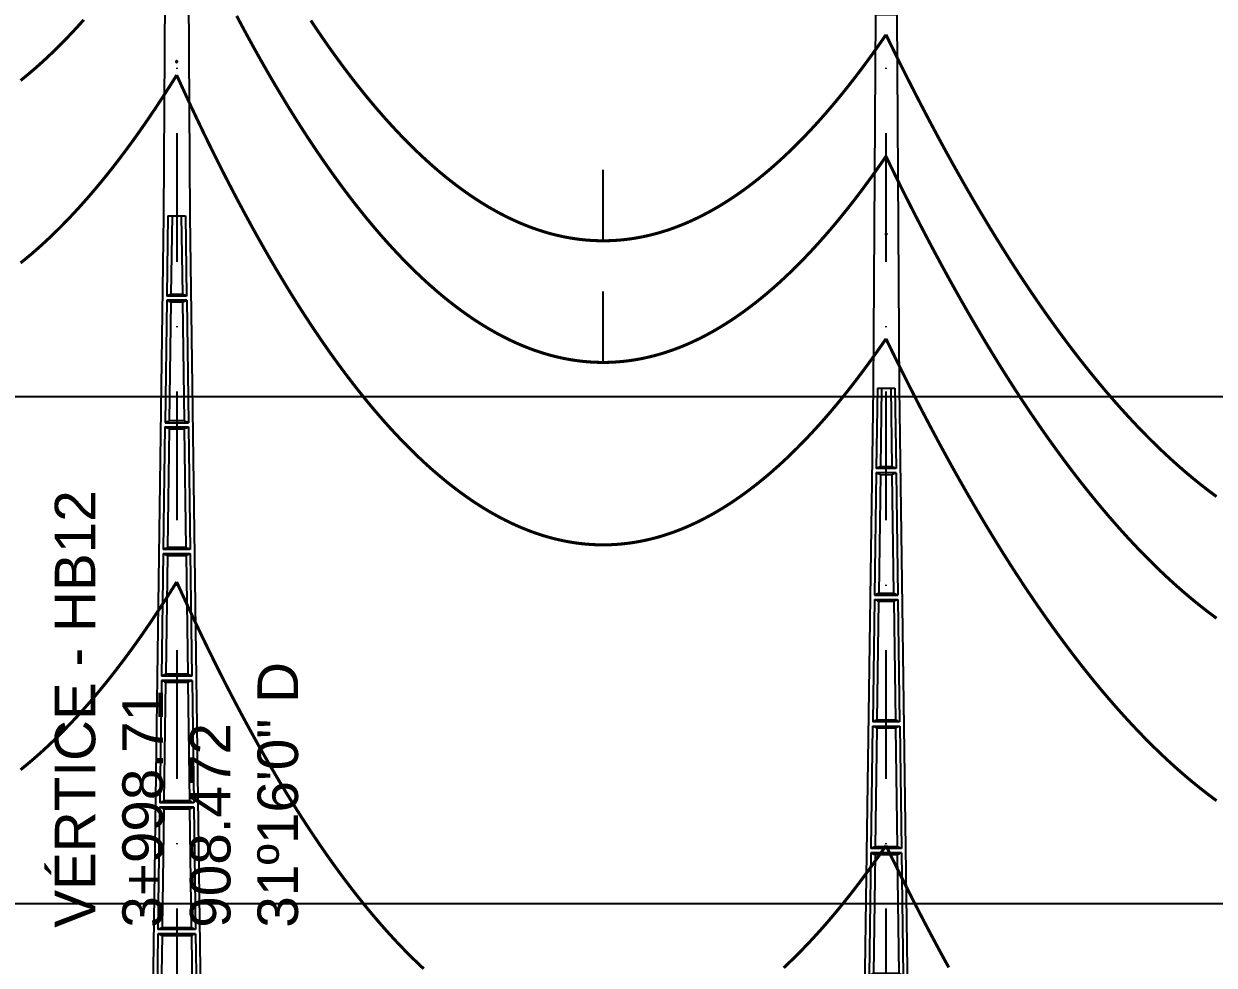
# Model space of a CAD drawing. Header units: metres. Extents: x -121 to 9872, y 3505 to 10721.
# Drawn here: x 4002.4 to 4119.9, y 6570.9 to 6663.8 of the extents above; entities that cross this region are included whole.
import ezdxf

# ---------------------------------------------------------------- set-up
doc = ezdxf.new("R2010")
doc.units = ezdxf.units.M
doc.header["$PDMODE"] = 2
doc.linetypes.add('DASHDOT', pattern=[25.4, 12.7, -6.35, 0, -6.35])
for name, color, linetype in [('CON-EOL- FO', 101, 'Continuous'), ('CON-EOL- PROJEÇÃO', 22, 'Continuous'), ('CON-EOL-CA ARBUTUS', 144, 'Continuous'), ('cotas', 7, 'Continuous'), ('GRID', 253, 'Continuous'), ('Perfil - Texto Geral', 7, 'Continuous'), ('POSTE DT', 7, 'Continuous')]:
    doc.layers.add(name, color=color, linetype=linetype)
doc.styles.add('Arial', font='arial.ttf')
doc.styles.get("Standard").update_dxf_attribs({"font": 'arial.ttf'})
doc.dimstyles.new('ISO-25', dxfattribs={"dimtxt": 2.5, "dimasz": 2.5, "dimexe": 1.25, "dimexo": 0.625, "dimtad": 1, "dimzin": 1, "dimtxsty": 'Standard', "dimcen": 2.5, "dimaunit": 1, "dimadec": 3, "dimazin": 3, "dimtfac": 1, "dimtmove": 0, "dimatfit": 3, "dimfxlon": 1, "dimarcsym": 0})

# ---------------------------------------------------------------- blocks, each defined once
blk = doc.blocks.new('*U1')
at = {"layer": 'POSTE DT', "extrusion": (0, 1, 0)}
for p, q in [((-3.31, 378.23), (-4.05, 262)), ((-3.31, 378.23), (3.31, 378.23)), ((3.31, 378.23), (4.06, 262)), ((-4.05, 262), (-7.72, 0)), ((-4.05, 262), (-4.05, 262)), ((-2.73, 262), (-3.08, 237.05)), ((-2.73, 262), (2.75, 262)), ((-1.42, 262), (-1.77, 237.57)), ((1.43, 262), (1.77, 237.57)), ((2.75, 262), (3.1, 237.05)), ((4.06, 262), (7.72, 0)), ((3.1, 237.05), (-3.08, 237.05)), ((-3.1, 235.74), (-3.63, 197.65)), ((3.11, 235.73), (-3.1, 235.74)), ((-1.8, 235.21), (-2.32, 198.19)), ((1.8, 235.21), (2.32, 198.19)), ((3.11, 235.73), (3.65, 197.65)), ((-3.65, 196.34), (-4.19, 158.25)), ((3.66, 196.34), (4.2, 158.25)), ((-2.35, 195.8), (-2.87, 158.8)), ((2.35, 195.8), (2.87, 158.8)), ((-4.21, 156.94), (-4.74, 118.85)), ((-2.9, 156.39), (-3.42, 119.41)), ((2.91, 156.39), (3.42, 119.41)), ((4.21, 156.94), (4.75, 118.85)), ((4.75, 118.85), (-4.74, 118.85)), ((-4.76, 117.54), (-5.29, 79.45)), ((4.77, 117.54), (-4.76, 117.54)), ((-3.46, 116.98), (-3.97, 80.02)), ((3.46, 116.98), (3.98, 80.02)), ((4.77, 117.54), (5.3, 79.45)), ((-5.31, 78.14), (-5.85, 40.06)), ((5.32, 78.14), (-5.31, 78.14)), ((5.3, 79.45), (-5.29, 79.45)), ((5.32, 78.14), (5.85, 40.06)), ((-4.01, 77.57), (-4.53, 40.63)), ((4.01, 77.57), (4.53, 40.63)), ((-5.86, 38.74), (-6.41, 0)), ((5.87, 38.74), (-5.86, 38.74)), ((5.85, 40.06), (-5.85, 40.06)), ((-4.56, 38.17), (-5.1, 0)), ((4.56, 38.17), (5.1, 0)), ((5.87, 38.74), (6.41, 0)), ((-6.41, 0), (-7.72, 0)), ((-5.1, 0), (-6.41, 0)), ((5.1, 0), (-5.1, 0)), ((6.41, 0), (5.1, 0)), ((7.72, 0), (6.41, 0))]:
    blk.add_line(p, q, dxfattribs=at)
at = {"layer": 'POSTE DT', "ltscale": 3}
for points in [[(-3.65, 196.34), (3.66, 196.34)], [(-3.63, 197.65), (3.65, 197.65)], [(-4.21, 156.94), (4.21, 156.94)], [(4.2, 158.25), (-4.19, 158.25)]]:
    blk.add_lwpolyline(points, dxfattribs=at)
at = {"layer": 'POSTE DT'}
for points, knots in [([(0.25, 309.94), (0.25, 309.93), (0.25, 309.93), (0.25, 309.92), (0.25, 309.91), (0.25, 309.9), (0.25, 309.89), (0.24, 309.85), (0.22, 309.82), (0.19, 309.77), (0.16, 309.74), (0.11, 309.71), (0.08, 309.7), (0.01, 309.68), (-0.02, 309.68), (-0.08, 309.7), (-0.11, 309.71), (-0.16, 309.74), (-0.18, 309.76), (-0.21, 309.8), (-0.22, 309.82), (-0.24, 309.85), (-0.24, 309.87), (-0.25, 309.89), (-0.25, 309.9), (-0.25, 309.92), (-0.25, 309.92), (-0.25, 309.93), (-0.25, 309.94), (-0.25, 309.95), (-0.25, 309.95), (-0.25, 309.96), (-0.25, 309.97), (-0.24, 310), (-0.23, 310.02), (-0.21, 310.07), (-0.2, 310.09), (-0.15, 310.14), (-0.13, 310.15), (-0.07, 310.18), (-0.03, 310.19), (0.03, 310.19), (0.06, 310.18), (0.12, 310.16), (0.14, 310.14), (0.18, 310.11), (0.2, 310.09), (0.21, 310.06), (0.22, 310.05), (0.23, 310.04), (0.24, 310.01), (0.24, 309.99), (0.25, 309.97), (0.25, 309.96), (0.25, 309.95), (0.25, 309.94), (0.25, 309.94), (0.25, 309.94), (0.25, 309.94)], [-54.728303, -54.728303, -54.728303, -54.728303, -54.309038, -54.309038, -53.647169, -53.647169, -52.532885, -52.532885, -48.86224, -48.86224, -45.282765, -45.282765, -41.52867, -41.52867, -37.867486, -37.867486, -34.454589, -34.454589, -31.301423, -31.301423, -28.48103, -28.48103, -26.961755, -26.961755, -25.7544, -25.7544, -25.136228, -25.136228, -24.64409, -24.64409, -24.094201, -24.094201, -23.191199, -23.191199, -20.494482, -20.494482, -17.342863, -17.342863, -13.645538, -13.645538, -9.835989, -9.835989, -6.296781, -6.296781, -3.005029, -3.005029, 0, 0, 0, 1.527594, 1.527594, 3.697216, 3.697216, 4.489727, 4.489727, 5.01438, 5.01438, 5.095313, 5.095313, 5.095313, 5.095313]), ([(-1.77, 237.57), (-1.99, 237.49), (-2.21, 237.4), (-2.64, 237.22), (-2.86, 237.14), (-3.08, 237.05)], [0, 0, 0, 0, 56.660495, 56.660495, 113.412826, 113.412826, 113.412826, 113.412826]), ([(1.77, 237.57), (1.18, 237.57), (0.59, 237.57), (-0.59, 237.57), (-1.18, 237.57), (-1.77, 237.57)], [0, 0, 0, 0, 67.306894, 67.306894, 134.614447, 134.614447, 134.614447, 134.614447]), ([(3.1, 237.05), (2.87, 237.14), (2.65, 237.23), (2.21, 237.4), (1.99, 237.49), (1.77, 237.57)], [0, 0, 0, 0, 56.738948, 56.738948, 113.38731, 113.38731, 113.38731, 113.38731]), ([(-3.1, 235.74), (-2.88, 235.65), (-2.67, 235.56), (-2.23, 235.39), (-2.02, 235.3), (-1.8, 235.21)], [0.055576, 0.055576, 0.055576, 0.055576, 56.767409, 56.767409, 113.50757, 113.50757, 113.50757, 113.50757]), ([(-1.8, 235.21), (-1.2, 235.21), (-0.6, 235.21), (0.6, 235.21), (1.2, 235.21), (1.8, 235.21)], [0, 0, 0, 0, 68.567797, 68.567797, 137.136247, 137.136247, 137.136247, 137.136247]), ([(1.8, 235.21), (2.02, 235.3), (2.24, 235.38), (2.68, 235.56), (2.89, 235.65), (3.11, 235.73)], [0, 0, 0, 0, 56.845349, 56.845349, 113.599799, 113.599799, 113.599799, 113.599799]), ([(-3.65, 196.34), (-3.43, 196.25), (-3.22, 196.16), (-2.78, 195.98), (-2.57, 195.89), (-2.35, 195.8)], [0.054307, 0.054307, 0.054307, 0.054307, 63.527131, 63.527131, 127.063246, 127.063246, 127.063246, 127.063246]), ([(-2.32, 198.19), (-2.54, 198.1), (-2.76, 198.01), (-3.2, 197.83), (-3.41, 197.74), (-3.63, 197.65)], [0, 0, 0, 0, 63.412073, 63.412073, 126.777421, 126.777421, 126.777421, 126.777421]), ([(2.32, 198.19), (1.55, 198.19), (0.77, 198.19), (-0.77, 198.19), (-1.55, 198.19), (-2.32, 198.19)], [0, 0, 0, 0, 88.31008, 88.31008, 176.620652, 176.620652, 176.620652, 176.620652]), ([(3.65, 197.65), (3.43, 197.74), (3.2, 197.83), (2.76, 198.01), (2.54, 198.1), (2.32, 198.19)], [0, 0, 0, 0, 63.488119, 63.488119, 126.880939, 126.880939, 126.880939, 126.880939]), ([(2.35, 195.8), (2.57, 195.89), (2.79, 195.98), (3.23, 196.16), (3.45, 196.25), (3.66, 196.34)], [0, 0, 0, 0, 63.60246, 63.60246, 127.109696, 127.109696, 127.109696, 127.109696]), ([(-2.35, 195.8), (-1.57, 195.8), (-0.78, 195.8), (0.79, 195.8), (1.57, 195.8), (2.35, 195.8)], [0, 0, 0, 0, 89.585713, 89.585713, 179.17191, 179.17191, 179.17191, 179.17191]), ([(-4.21, 156.94), (-3.99, 156.85), (-3.77, 156.75), (-3.34, 156.57), (-3.12, 156.48), (-2.9, 156.39)], [0.053423, 0.053423, 0.053423, 0.053423, 70.429742, 70.429742, 140.90167, 140.90167, 140.90167, 140.90167]), ([(-2.87, 158.8), (-3.09, 158.71), (-3.31, 158.62), (-3.75, 158.43), (-3.97, 158.34), (-4.19, 158.25)], [0, 0, 0, 0, 70.301707, 70.301707, 140.590947, 140.590947, 140.590947, 140.590947]), ([(-2.9, 156.39), (-1.94, 156.39), (-0.97, 156.39), (0.97, 156.39), (1.94, 156.39), (2.91, 156.39)], [0, 0, 0, 0, 110.60219, 110.60219, 221.20473, 221.20473, 221.20473, 221.20473]), ([(2.87, 158.8), (1.92, 158.8), (0.96, 158.8), (-0.96, 158.8), (-1.91, 158.8), (-2.87, 158.8)], [0, 0, 0, 0, 109.314454, 109.314454, 218.629264, 218.629264, 218.629264, 218.629264]), ([(4.2, 158.25), (3.98, 158.34), (3.76, 158.44), (3.31, 158.62), (3.09, 158.71), (2.87, 158.8)], [0, 0, 0, 0, 70.379198, 70.379198, 140.659718, 140.659718, 140.659718, 140.659718]), ([(2.91, 156.39), (3.12, 156.48), (3.34, 156.57), (3.78, 156.75), (4, 156.85), (4.21, 156.94)], [0, 0, 0, 0, 70.506649, 70.506649, 140.914701, 140.914701, 140.914701, 140.914701]), ([(-3.42, 119.41), (-3.64, 119.32), (-3.86, 119.23), (-4.3, 119.04), (-4.52, 118.95), (-4.74, 118.85)], [0, 0, 0, 0, 77.299547, 77.299547, 154.618634, 154.618634, 154.618634, 154.618634]), ([(3.42, 119.41), (2.28, 119.41), (1.14, 119.41), (-1.14, 119.41), (-2.28, 119.41), (-3.42, 119.41)], [0, 0, 0, 0, 130.319901, 130.319901, 260.640046, 260.640046, 260.640046, 260.640046]), ([(4.75, 118.85), (4.53, 118.95), (4.31, 119.04), (3.87, 119.23), (3.64, 119.32), (3.42, 119.41)], [0, 0, 0, 0, 77.381597, 77.381597, 154.66183, 154.66183, 154.66183, 154.66183]), ([(-4.76, 117.54), (-4.54, 117.45), (-4.32, 117.35), (-3.89, 117.17), (-3.67, 117.07), (-3.46, 116.98)], [0.052784, 0.052784, 0.052784, 0.052784, 77.438432, 77.438432, 154.950301, 154.950301, 154.950301, 154.950301]), ([(-3.46, 116.98), (-2.3, 116.98), (-1.15, 116.98), (1.15, 116.98), (2.31, 116.98), (3.46, 116.98)], [0, 0, 0, 0, 131.617604, 131.617604, 263.235447, 263.235447, 263.235447, 263.235447]), ([(3.46, 116.98), (3.68, 117.07), (3.89, 117.17), (4.33, 117.35), (4.55, 117.45), (4.77, 117.54)], [0, 0, 0, 0, 77.520013, 77.520013, 154.938747, 154.938747, 154.938747, 154.938747]), ([(-5.31, 78.14), (-5.09, 78.05), (-4.88, 77.95), (-4.44, 77.76), (-4.23, 77.67), (-4.01, 77.57)], [0.052308, 0.052308, 0.052308, 0.052308, 84.527725, 84.527725, 169.158824, 169.158824, 169.158824, 169.158824]), ([(-3.97, 80.02), (-4.19, 79.93), (-4.41, 79.83), (-4.85, 79.64), (-5.07, 79.55), (-5.29, 79.45)], [0, 0, 0, 0, 84.379671, 84.379671, 168.809376, 168.809376, 168.809376, 168.809376]), ([(3.98, 80.02), (2.65, 80.02), (1.33, 80.02), (-1.32, 80.02), (-2.65, 80.02), (-3.97, 80.02)], [0, 0, 0, 0, 151.326157, 151.326157, 302.652465, 302.652465, 302.652465, 302.652465]), ([(5.3, 79.45), (5.08, 79.55), (4.86, 79.64), (4.42, 79.83), (4.2, 79.93), (3.98, 80.02)], [0, 0, 0, 0, 84.46863, 84.46863, 168.833721, 168.833721, 168.833721, 168.833721]), ([(4.01, 77.57), (4.23, 77.67), (4.45, 77.76), (4.88, 77.95), (5.1, 78.05), (5.32, 78.14)], [0, 0, 0, 0, 84.616316, 84.616316, 169.129178, 169.129178, 169.129178, 169.129178]), ([(-4.01, 77.57), (-2.67, 77.57), (-1.34, 77.57), (1.34, 77.57), (2.67, 77.57), (4.01, 77.57)], [0, 0, 0, 0, 152.632212, 152.632212, 305.264569, 305.264569, 305.264569, 305.264569]), ([(-5.86, 38.74), (-5.65, 38.65), (-5.43, 38.55), (-5, 38.36), (-4.78, 38.26), (-4.56, 38.17)], [0.026524, 0.026524, 0.026524, 0.026524, 91.679563, 91.679563, 183.466041, 183.466041, 183.466041, 183.466041]), ([(-4.53, 40.63), (-4.75, 40.53), (-4.97, 40.44), (-5.41, 40.25), (-5.63, 40.15), (-5.85, 40.06)], [0, 0, 0, 0, 91.523648, 91.523648, 183.126775, 183.126775, 183.126775, 183.126775]), ([(-4.56, 38.17), (-3.04, 38.17), (-1.52, 38.17), (1.52, 38.17), (3.04, 38.17), (4.56, 38.17)], [0, 0, 0, 0, 173.646192, 173.646192, 347.292451, 347.292451, 347.292451, 347.292451]), ([(4.53, 40.63), (3.02, 40.63), (1.51, 40.63), (-1.51, 40.63), (-3.02, 40.63), (-4.53, 40.63)], [0, 0, 0, 0, 172.33304, 172.33304, 344.666151, 344.666151, 344.666151, 344.666151]), ([(5.85, 40.06), (5.63, 40.15), (5.41, 40.25), (4.97, 40.44), (4.75, 40.53), (4.53, 40.63)], [0, 0, 0, 0, 91.621326, 91.621326, 183.137324, 183.137324, 183.137324, 183.137324]), ([(4.56, 38.17), (4.78, 38.26), (5, 38.36), (5.43, 38.55), (5.65, 38.65), (5.87, 38.74)], [0, 0, 0, 0, 91.776928, 91.776928, 183.448614, 183.448614, 183.448614, 183.448614])]:
    blk.add_open_spline(points, degree=3, knots=knots, dxfattribs=at)
blk = doc.blocks.new('*U10')
at = {"layer": 'POSTE DT', "extrusion": (0, 1, 0)}
for p, q in [((-3.31, 406.59), (-4.05, 262)), ((-3.31, 406.59), (3.31, 406.59)), ((3.31, 406.59), (4.06, 262)), ((-4.05, 262), (-7.72, 0)), ((-4.05, 262), (-4.05, 262)), ((-2.73, 262), (-3.08, 237.05)), ((-2.73, 262), (2.75, 262)), ((-1.42, 262), (-1.77, 237.57)), ((1.43, 262), (1.77, 237.57)), ((2.75, 262), (3.1, 237.05)), ((4.06, 262), (7.72, 0)), ((3.1, 237.05), (-3.08, 237.05)), ((-3.1, 235.74), (-3.63, 197.65)), ((3.11, 235.73), (-3.1, 235.74)), ((-1.8, 235.21), (-2.32, 198.19)), ((1.8, 235.21), (2.32, 198.19)), ((3.11, 235.73), (3.65, 197.65)), ((-3.65, 196.34), (-4.19, 158.25)), ((3.66, 196.34), (4.2, 158.25)), ((-2.35, 195.8), (-2.87, 158.8)), ((2.35, 195.8), (2.87, 158.8)), ((-4.21, 156.94), (-4.74, 118.85)), ((-2.9, 156.39), (-3.42, 119.41)), ((2.91, 156.39), (3.42, 119.41)), ((4.21, 156.94), (4.75, 118.85)), ((4.75, 118.85), (-4.74, 118.85)), ((-4.76, 117.54), (-5.29, 79.45)), ((4.77, 117.54), (-4.76, 117.54)), ((-3.46, 116.98), (-3.97, 80.02)), ((3.46, 116.98), (3.98, 80.02)), ((4.77, 117.54), (5.3, 79.45)), ((-5.31, 78.14), (-5.85, 40.06)), ((5.32, 78.14), (-5.31, 78.14)), ((5.3, 79.45), (-5.29, 79.45)), ((5.32, 78.14), (5.85, 40.06)), ((-4.01, 77.57), (-4.53, 40.63)), ((4.01, 77.57), (4.53, 40.63)), ((-5.86, 38.74), (-6.41, 0)), ((5.87, 38.74), (-5.86, 38.74)), ((5.85, 40.06), (-5.85, 40.06)), ((-4.56, 38.17), (-5.1, 0)), ((4.56, 38.17), (5.1, 0)), ((5.87, 38.74), (6.41, 0)), ((-6.41, 0), (-7.72, 0)), ((-5.1, 0), (-6.41, 0)), ((5.1, 0), (-5.1, 0)), ((6.41, 0), (5.1, 0)), ((7.72, 0), (6.41, 0))]:
    blk.add_line(p, q, dxfattribs=at)
at = {"layer": 'POSTE DT', "ltscale": 3}
for points in [[(-3.65, 196.34), (3.66, 196.34)], [(-3.63, 197.65), (3.65, 197.65)], [(-4.21, 156.94), (4.21, 156.94)], [(4.2, 158.25), (-4.19, 158.25)]]:
    blk.add_lwpolyline(points, dxfattribs=at)
at = {"layer": 'POSTE DT'}
for points, knots in [([(0.25, 309.94), (0.25, 309.93), (0.25, 309.93), (0.25, 309.92), (0.25, 309.91), (0.25, 309.9), (0.25, 309.89), (0.24, 309.85), (0.22, 309.82), (0.19, 309.77), (0.16, 309.74), (0.11, 309.71), (0.08, 309.7), (0.01, 309.68), (-0.02, 309.68), (-0.08, 309.7), (-0.11, 309.71), (-0.16, 309.74), (-0.18, 309.76), (-0.21, 309.8), (-0.22, 309.82), (-0.24, 309.85), (-0.24, 309.87), (-0.25, 309.89), (-0.25, 309.9), (-0.25, 309.92), (-0.25, 309.92), (-0.25, 309.93), (-0.25, 309.94), (-0.25, 309.95), (-0.25, 309.95), (-0.25, 309.96), (-0.25, 309.97), (-0.24, 310), (-0.23, 310.02), (-0.21, 310.07), (-0.2, 310.09), (-0.15, 310.14), (-0.13, 310.15), (-0.07, 310.18), (-0.03, 310.19), (0.03, 310.19), (0.06, 310.18), (0.12, 310.16), (0.14, 310.14), (0.18, 310.11), (0.2, 310.09), (0.21, 310.06), (0.22, 310.05), (0.23, 310.04), (0.24, 310.01), (0.24, 309.99), (0.25, 309.97), (0.25, 309.96), (0.25, 309.95), (0.25, 309.94), (0.25, 309.94), (0.25, 309.94), (0.25, 309.94)], [-54.728303, -54.728303, -54.728303, -54.728303, -54.309038, -54.309038, -53.647169, -53.647169, -52.532885, -52.532885, -48.86224, -48.86224, -45.282765, -45.282765, -41.52867, -41.52867, -37.867486, -37.867486, -34.454589, -34.454589, -31.301423, -31.301423, -28.48103, -28.48103, -26.961755, -26.961755, -25.7544, -25.7544, -25.136228, -25.136228, -24.64409, -24.64409, -24.094201, -24.094201, -23.191199, -23.191199, -20.494482, -20.494482, -17.342863, -17.342863, -13.645538, -13.645538, -9.835989, -9.835989, -6.296781, -6.296781, -3.005029, -3.005029, 0, 0, 0, 1.527594, 1.527594, 3.697216, 3.697216, 4.489727, 4.489727, 5.01438, 5.01438, 5.095313, 5.095313, 5.095313, 5.095313]), ([(-1.77, 237.57), (-1.99, 237.49), (-2.21, 237.4), (-2.64, 237.22), (-2.86, 237.14), (-3.08, 237.05)], [0, 0, 0, 0, 56.660495, 56.660495, 113.412826, 113.412826, 113.412826, 113.412826]), ([(1.77, 237.57), (1.18, 237.57), (0.59, 237.57), (-0.59, 237.57), (-1.18, 237.57), (-1.77, 237.57)], [0, 0, 0, 0, 67.306894, 67.306894, 134.614447, 134.614447, 134.614447, 134.614447]), ([(3.1, 237.05), (2.87, 237.14), (2.65, 237.23), (2.21, 237.4), (1.99, 237.49), (1.77, 237.57)], [0, 0, 0, 0, 56.738948, 56.738948, 113.38731, 113.38731, 113.38731, 113.38731]), ([(-3.1, 235.74), (-2.88, 235.65), (-2.67, 235.56), (-2.23, 235.39), (-2.02, 235.3), (-1.8, 235.21)], [0.055576, 0.055576, 0.055576, 0.055576, 56.767409, 56.767409, 113.50757, 113.50757, 113.50757, 113.50757]), ([(-1.8, 235.21), (-1.2, 235.21), (-0.6, 235.21), (0.6, 235.21), (1.2, 235.21), (1.8, 235.21)], [0, 0, 0, 0, 68.567797, 68.567797, 137.136247, 137.136247, 137.136247, 137.136247]), ([(1.8, 235.21), (2.02, 235.3), (2.24, 235.38), (2.68, 235.56), (2.89, 235.65), (3.11, 235.73)], [0, 0, 0, 0, 56.845349, 56.845349, 113.599799, 113.599799, 113.599799, 113.599799]), ([(-3.65, 196.34), (-3.43, 196.25), (-3.22, 196.16), (-2.78, 195.98), (-2.57, 195.89), (-2.35, 195.8)], [0.054307, 0.054307, 0.054307, 0.054307, 63.527131, 63.527131, 127.063246, 127.063246, 127.063246, 127.063246]), ([(-2.32, 198.19), (-2.54, 198.1), (-2.76, 198.01), (-3.2, 197.83), (-3.41, 197.74), (-3.63, 197.65)], [0, 0, 0, 0, 63.412073, 63.412073, 126.777421, 126.777421, 126.777421, 126.777421]), ([(2.32, 198.19), (1.55, 198.19), (0.77, 198.19), (-0.77, 198.19), (-1.55, 198.19), (-2.32, 198.19)], [0, 0, 0, 0, 88.31008, 88.31008, 176.620652, 176.620652, 176.620652, 176.620652]), ([(3.65, 197.65), (3.43, 197.74), (3.2, 197.83), (2.76, 198.01), (2.54, 198.1), (2.32, 198.19)], [0, 0, 0, 0, 63.488119, 63.488119, 126.880939, 126.880939, 126.880939, 126.880939]), ([(2.35, 195.8), (2.57, 195.89), (2.79, 195.98), (3.23, 196.16), (3.45, 196.25), (3.66, 196.34)], [0, 0, 0, 0, 63.60246, 63.60246, 127.109696, 127.109696, 127.109696, 127.109696]), ([(-2.35, 195.8), (-1.57, 195.8), (-0.78, 195.8), (0.79, 195.8), (1.57, 195.8), (2.35, 195.8)], [0, 0, 0, 0, 89.585713, 89.585713, 179.17191, 179.17191, 179.17191, 179.17191]), ([(-4.21, 156.94), (-3.99, 156.85), (-3.77, 156.75), (-3.34, 156.57), (-3.12, 156.48), (-2.9, 156.39)], [0.053423, 0.053423, 0.053423, 0.053423, 70.429742, 70.429742, 140.90167, 140.90167, 140.90167, 140.90167]), ([(-2.87, 158.8), (-3.09, 158.71), (-3.31, 158.62), (-3.75, 158.43), (-3.97, 158.34), (-4.19, 158.25)], [0, 0, 0, 0, 70.301707, 70.301707, 140.590947, 140.590947, 140.590947, 140.590947]), ([(-2.9, 156.39), (-1.94, 156.39), (-0.97, 156.39), (0.97, 156.39), (1.94, 156.39), (2.91, 156.39)], [0, 0, 0, 0, 110.60219, 110.60219, 221.20473, 221.20473, 221.20473, 221.20473]), ([(2.87, 158.8), (1.92, 158.8), (0.96, 158.8), (-0.96, 158.8), (-1.91, 158.8), (-2.87, 158.8)], [0, 0, 0, 0, 109.314454, 109.314454, 218.629264, 218.629264, 218.629264, 218.629264]), ([(4.2, 158.25), (3.98, 158.34), (3.76, 158.44), (3.31, 158.62), (3.09, 158.71), (2.87, 158.8)], [0, 0, 0, 0, 70.379198, 70.379198, 140.659718, 140.659718, 140.659718, 140.659718]), ([(2.91, 156.39), (3.12, 156.48), (3.34, 156.57), (3.78, 156.75), (4, 156.85), (4.21, 156.94)], [0, 0, 0, 0, 70.506649, 70.506649, 140.914701, 140.914701, 140.914701, 140.914701]), ([(-3.42, 119.41), (-3.64, 119.32), (-3.86, 119.23), (-4.3, 119.04), (-4.52, 118.95), (-4.74, 118.85)], [0, 0, 0, 0, 77.299547, 77.299547, 154.618634, 154.618634, 154.618634, 154.618634]), ([(3.42, 119.41), (2.28, 119.41), (1.14, 119.41), (-1.14, 119.41), (-2.28, 119.41), (-3.42, 119.41)], [0, 0, 0, 0, 130.319901, 130.319901, 260.640046, 260.640046, 260.640046, 260.640046]), ([(4.75, 118.85), (4.53, 118.95), (4.31, 119.04), (3.87, 119.23), (3.64, 119.32), (3.42, 119.41)], [0, 0, 0, 0, 77.381597, 77.381597, 154.66183, 154.66183, 154.66183, 154.66183]), ([(-4.76, 117.54), (-4.54, 117.45), (-4.32, 117.35), (-3.89, 117.17), (-3.67, 117.07), (-3.46, 116.98)], [0.052784, 0.052784, 0.052784, 0.052784, 77.438432, 77.438432, 154.950301, 154.950301, 154.950301, 154.950301]), ([(-3.46, 116.98), (-2.3, 116.98), (-1.15, 116.98), (1.15, 116.98), (2.31, 116.98), (3.46, 116.98)], [0, 0, 0, 0, 131.617604, 131.617604, 263.235447, 263.235447, 263.235447, 263.235447]), ([(3.46, 116.98), (3.68, 117.07), (3.89, 117.17), (4.33, 117.35), (4.55, 117.45), (4.77, 117.54)], [0, 0, 0, 0, 77.520013, 77.520013, 154.938747, 154.938747, 154.938747, 154.938747]), ([(-5.31, 78.14), (-5.09, 78.05), (-4.88, 77.95), (-4.44, 77.76), (-4.23, 77.67), (-4.01, 77.57)], [0.052308, 0.052308, 0.052308, 0.052308, 84.527725, 84.527725, 169.158824, 169.158824, 169.158824, 169.158824]), ([(-3.97, 80.02), (-4.19, 79.93), (-4.41, 79.83), (-4.85, 79.64), (-5.07, 79.55), (-5.29, 79.45)], [0, 0, 0, 0, 84.379671, 84.379671, 168.809376, 168.809376, 168.809376, 168.809376]), ([(3.98, 80.02), (2.65, 80.02), (1.33, 80.02), (-1.32, 80.02), (-2.65, 80.02), (-3.97, 80.02)], [0, 0, 0, 0, 151.326157, 151.326157, 302.652465, 302.652465, 302.652465, 302.652465]), ([(5.3, 79.45), (5.08, 79.55), (4.86, 79.64), (4.42, 79.83), (4.2, 79.93), (3.98, 80.02)], [0, 0, 0, 0, 84.46863, 84.46863, 168.833721, 168.833721, 168.833721, 168.833721]), ([(4.01, 77.57), (4.23, 77.67), (4.45, 77.76), (4.88, 77.95), (5.1, 78.05), (5.32, 78.14)], [0, 0, 0, 0, 84.616316, 84.616316, 169.129178, 169.129178, 169.129178, 169.129178]), ([(-4.01, 77.57), (-2.67, 77.57), (-1.34, 77.57), (1.34, 77.57), (2.67, 77.57), (4.01, 77.57)], [0, 0, 0, 0, 152.632212, 152.632212, 305.264569, 305.264569, 305.264569, 305.264569]), ([(-5.86, 38.74), (-5.65, 38.65), (-5.43, 38.55), (-5, 38.36), (-4.78, 38.26), (-4.56, 38.17)], [0.026524, 0.026524, 0.026524, 0.026524, 91.679563, 91.679563, 183.466041, 183.466041, 183.466041, 183.466041]), ([(-4.53, 40.63), (-4.75, 40.53), (-4.97, 40.44), (-5.41, 40.25), (-5.63, 40.15), (-5.85, 40.06)], [0, 0, 0, 0, 91.523648, 91.523648, 183.126775, 183.126775, 183.126775, 183.126775]), ([(-4.56, 38.17), (-3.04, 38.17), (-1.52, 38.17), (1.52, 38.17), (3.04, 38.17), (4.56, 38.17)], [0, 0, 0, 0, 173.646192, 173.646192, 347.292451, 347.292451, 347.292451, 347.292451]), ([(4.53, 40.63), (3.02, 40.63), (1.51, 40.63), (-1.51, 40.63), (-3.02, 40.63), (-4.53, 40.63)], [0, 0, 0, 0, 172.33304, 172.33304, 344.666151, 344.666151, 344.666151, 344.666151]), ([(5.85, 40.06), (5.63, 40.15), (5.41, 40.25), (4.97, 40.44), (4.75, 40.53), (4.53, 40.63)], [0, 0, 0, 0, 91.621326, 91.621326, 183.137324, 183.137324, 183.137324, 183.137324]), ([(4.56, 38.17), (4.78, 38.26), (5, 38.36), (5.43, 38.55), (5.65, 38.65), (5.87, 38.74)], [0, 0, 0, 0, 91.776928, 91.776928, 183.448614, 183.448614, 183.448614, 183.448614])]:
    blk.add_open_spline(points, degree=3, knots=knots, dxfattribs=at)
blk = doc.blocks.new('*D369')
at = {"layer": 'cotas', "color": 0, "lineweight": -2, "transparency": 16777216}
for p, q in [((4087.51, 6669.19), (4087.51, 6671.44)), ((4170.51, 6669.19), (4170.51, 6671.44)), ((4090.01, 6670.19), (4168.01, 6670.19))]:
    blk.add_line(p, q, dxfattribs=at)
at = {"layer": 'cotas', "color": 0, "transparency": 16777216}
for points in [[(4090.01, 6670.61), (4090.01, 6669.77), (4087.51, 6670.19)], [(4168.01, 6670.61), (4168.01, 6669.77), (4170.51, 6670.19)]]:
    blk.add_solid(points, dxfattribs=at)
at = {"layer": 'Defpoints', "color": 0, "transparency": 16777216}
for p in [(4170.51, 6670.19), (4087.51, 6664.68), (4170.51, 6634.07)]:
    blk.add_point(p, dxfattribs=at)
at = {"layer": 'cotas', "color": 0, "transparency": 16777216, "insert": (4129.01, 6672.09), "char_height": 2.5, "attachment_point": 5}
blk.add_mtext('83.00', dxfattribs=at)

msp = doc.modelspace()

# ---------------------------------------------------------------- linework, layer by layer
at = {"layer": 'CON-EOL- FO', "const_width": 0.3}
for points in [[(4002.106, 6640.166), (4002.473, 6640.461), (4002.839, 6640.764), (4003.206, 6641.073), (4003.573, 6641.39), (4003.94, 6641.714), (4004.307, 6642.045), (4004.673, 6642.383), (4005.04, 6642.728), (4005.407, 6643.08), (4005.774, 6643.439), (4006.141, 6643.805), (4006.507, 6644.179), (4006.874, 6644.56), (4007.241, 6644.947), (4007.608, 6645.342), (4007.975, 6645.744), (4008.341, 6646.153), (4008.708, 6646.569), (4009.075, 6646.992), (4009.442, 6647.423), (4009.809, 6647.86), (4010.175, 6648.305), (4010.542, 6648.756), (4010.909, 6649.215), (4011.276, 6649.681), (4011.643, 6650.154), (4012.009, 6650.634), (4012.376, 6651.122), (4012.743, 6651.616), (4013.11, 6652.118), (4013.477, 6652.626), (4013.843, 6653.142), (4014.21, 6653.665), (4014.577, 6654.195), (4014.944, 6654.732), (4015.311, 6655.277), (4015.677, 6655.828), (4016.044, 6656.387), (4016.411, 6656.953), (4016.778, 6657.526), (4017.145, 6658.106), (4017.511, 6658.693)], [(4017.511, 6658.693), (4017.86, 6657.926), (4018.208, 6657.166), (4018.556, 6656.412), (4018.904, 6655.665), (4019.253, 6654.924), (4019.601, 6654.19), (4019.949, 6653.462), (4020.297, 6652.741), (4020.646, 6652.025), (4020.994, 6651.317), (4021.342, 6650.615), (4021.69, 6649.919), (4022.039, 6649.23), (4022.387, 6648.547), (4022.735, 6647.871), (4023.083, 6647.201), (4023.432, 6646.537), (4023.78, 6645.88), (4024.128, 6645.23), (4024.477, 6644.586), (4024.825, 6643.948), (4025.173, 6643.316), (4025.521, 6642.691), (4025.87, 6642.073), (4026.218, 6641.461), (4026.566, 6640.855), (4026.914, 6640.256), (4027.263, 6639.663), (4027.611, 6639.077), (4027.959, 6638.497), (4028.307, 6637.923), (4028.656, 6637.356), (4029.004, 6636.795), (4029.352, 6636.241), (4029.7, 6635.693), (4030.049, 6635.151), (4030.397, 6634.616), (4030.745, 6634.087), (4031.093, 6633.565), (4031.442, 6633.049), (4031.79, 6632.539), (4032.138, 6632.036), (4032.486, 6631.539), (4032.835, 6631.048), (4033.183, 6630.564), (4033.531, 6630.086), (4033.879, 6629.615), (4034.228, 6629.15), (4034.576, 6628.691), (4034.924, 6628.239), (4035.273, 6627.793), (4035.621, 6627.354), (4035.969, 6626.921), (4036.317, 6626.494), (4036.666, 6626.074), (4037.014, 6625.66), (4037.362, 6625.252), (4037.71, 6624.851), (4038.059, 6624.456), (4038.407, 6624.067), (4038.755, 6623.685), (4039.103, 6623.309), (4039.452, 6622.94), (4039.8, 6622.576), (4040.148, 6622.22), (4040.496, 6621.869), (4040.845, 6621.525), (4041.193, 6621.187), (4041.541, 6620.856), (4041.889, 6620.531), (4042.238, 6620.212), (4042.586, 6619.9), (4042.934, 6619.594), (4043.282, 6619.294), (4043.631, 6619.001), (4043.979, 6618.714), (4044.327, 6618.433), (4044.676, 6618.159), (4045.024, 6617.891), (4045.372, 6617.629), (4045.72, 6617.374), (4046.069, 6617.125), (4046.417, 6616.882), (4046.765, 6616.646), (4047.113, 6616.416), (4047.462, 6616.193), (4047.81, 6615.975), (4048.158, 6615.764), (4048.506, 6615.56), (4048.855, 6615.362), (4049.203, 6615.17), (4049.551, 6614.984), (4049.899, 6614.805), (4050.248, 6614.632), (4050.596, 6614.465), (4050.944, 6614.305), (4051.292, 6614.151), (4051.641, 6614.003), (4051.989, 6613.862), (4052.337, 6613.727), (4052.685, 6613.598), (4053.034, 6613.476), (4053.382, 6613.36), (4053.73, 6613.25), (4054.078, 6613.146), (4054.427, 6613.049), (4054.775, 6612.959), (4055.123, 6612.874), (4055.472, 6612.796), (4055.82, 6612.724), (4056.168, 6612.659), (4056.516, 6612.6), (4056.865, 6612.547), (4057.213, 6612.5), (4057.561, 6612.46), (4057.909, 6612.426), (4058.258, 6612.399), (4058.606, 6612.378), (4058.954, 6612.363), (4059.302, 6612.354), (4059.651, 6612.352), (4059.999, 6612.356), (4060.347, 6612.366), (4060.695, 6612.383), (4061.044, 6612.406), (4061.392, 6612.435), (4061.74, 6612.471), (4062.088, 6612.513), (4062.437, 6612.561), (4062.785, 6612.616), (4063.133, 6612.677), (4063.481, 6612.744), (4063.83, 6612.818), (4064.178, 6612.898), (4064.526, 6612.984), (4064.875, 6613.076), (4065.223, 6613.175), (4065.571, 6613.28), (4065.919, 6613.392), (4066.268, 6613.51), (4066.616, 6613.634), (4066.964, 6613.764), (4067.312, 6613.901), (4067.661, 6614.044), (4068.009, 6614.194), (4068.357, 6614.35), (4068.705, 6614.512), (4069.054, 6614.68), (4069.402, 6614.855), (4069.75, 6615.036), (4070.098, 6615.223), (4070.447, 6615.417), (4070.795, 6615.617), (4071.143, 6615.824), (4071.491, 6616.036), (4071.84, 6616.256), (4072.188, 6616.481), (4072.536, 6616.713), (4072.884, 6616.951), (4073.233, 6617.195), (4073.581, 6617.446), (4073.929, 6617.703), (4074.277, 6617.966), (4074.626, 6618.236), (4074.974, 6618.512), (4075.322, 6618.795), (4075.671, 6619.084), (4076.019, 6619.379), (4076.367, 6619.68), (4076.715, 6619.988), (4077.064, 6620.302), (4077.412, 6620.623), (4077.76, 6620.949), (4078.108, 6621.283), (4078.457, 6621.622), (4078.805, 6621.968), (4079.153, 6622.32), (4079.501, 6622.679), (4079.85, 6623.044), (4080.198, 6623.415), (4080.546, 6623.793), (4080.894, 6624.177), (4081.243, 6624.567), (4081.591, 6624.964), (4081.939, 6625.367), (4082.287, 6625.777), (4082.636, 6626.192), (4082.984, 6626.615), (4083.332, 6627.043), (4083.68, 6627.478), (4084.029, 6627.919), (4084.377, 6628.367), (4084.725, 6628.821), (4085.074, 6629.282), (4085.422, 6629.748), (4085.77, 6630.222), (4086.118, 6630.701), (4086.467, 6631.187), (4086.815, 6631.679), (4087.163, 6632.178), (4087.511, 6632.683)], [(4087.511, 6632.683), (4087.924, 6631.832), (4088.337, 6630.988), (4088.75, 6630.152), (4089.163, 6629.322), (4089.576, 6628.499), (4089.989, 6627.684), (4090.402, 6626.875), (4090.815, 6626.074), (4091.228, 6625.279), (4091.641, 6624.492), (4092.054, 6623.712), (4092.467, 6622.938), (4092.879, 6622.172), (4093.292, 6621.413), (4093.705, 6620.661), (4094.118, 6619.916), (4094.531, 6619.178), (4094.944, 6618.447), (4095.357, 6617.723), (4095.77, 6617.007), (4096.183, 6616.297), (4096.596, 6615.594), (4097.009, 6614.898), (4097.422, 6614.21), (4097.835, 6613.528), (4098.248, 6612.853), (4098.661, 6612.186), (4099.074, 6611.525), (4099.486, 6610.872), (4099.899, 6610.225), (4100.312, 6609.585), (4100.725, 6608.953), (4101.138, 6608.327), (4101.551, 6607.709), (4101.964, 6607.098), (4102.377, 6606.493), (4102.79, 6605.896), (4103.203, 6605.305), (4103.616, 6604.722), (4104.029, 6604.145), (4104.442, 6603.576), (4104.855, 6603.013), (4105.268, 6602.458), (4105.68, 6601.91), (4106.093, 6601.368), (4106.506, 6600.834), (4106.919, 6600.306), (4107.332, 6599.786), (4107.745, 6599.272), (4108.158, 6598.766), (4108.571, 6598.266), (4108.984, 6597.774), (4109.397, 6597.288), (4109.81, 6596.81), (4110.223, 6596.338), (4110.636, 6595.874), (4111.049, 6595.416), (4111.462, 6594.965), (4111.875, 6594.522), (4112.287, 6594.085), (4112.7, 6593.655), (4113.113, 6593.233), (4113.526, 6592.817), (4113.939, 6592.408), (4114.352, 6592.006), (4114.765, 6591.611), (4115.178, 6591.223), (4115.591, 6590.842), (4116.004, 6590.469), (4116.417, 6590.102), (4116.83, 6589.741), (4117.243, 6589.388), (4117.656, 6589.042), (4118.069, 6588.703), (4118.481, 6588.371), (4118.894, 6588.046), (4119.307, 6587.727), (4119.72, 6587.416), (4120.133, 6587.112)]]:
    msp.add_lwpolyline(points, dxfattribs=at)
at = {"layer": 'CON-EOL- PROJEÇÃO', "lineweight": 30, "const_width": 0.3}
for points in [[(4002.106, 6590.166), (4002.473, 6590.461), (4002.839, 6590.764), (4003.206, 6591.073), (4003.573, 6591.39), (4003.94, 6591.714), (4004.307, 6592.045), (4004.673, 6592.383), (4005.04, 6592.728), (4005.407, 6593.08), (4005.774, 6593.439), (4006.141, 6593.805), (4006.507, 6594.179), (4006.874, 6594.56), (4007.241, 6594.947), (4007.608, 6595.342), (4007.975, 6595.744), (4008.341, 6596.153), (4008.708, 6596.569), (4009.075, 6596.992), (4009.442, 6597.423), (4009.809, 6597.86), (4010.175, 6598.305), (4010.542, 6598.756), (4010.909, 6599.215), (4011.276, 6599.681), (4011.643, 6600.154), (4012.009, 6600.634), (4012.376, 6601.122), (4012.743, 6601.616), (4013.11, 6602.118), (4013.477, 6602.626), (4013.843, 6603.142), (4014.21, 6603.665), (4014.577, 6604.195), (4014.944, 6604.732), (4015.311, 6605.277), (4015.677, 6605.828), (4016.044, 6606.387), (4016.411, 6606.953), (4016.778, 6607.526), (4017.145, 6608.106), (4017.511, 6608.693)], [(4017.511, 6608.693), (4017.86, 6607.926), (4018.208, 6607.166), (4018.556, 6606.412), (4018.904, 6605.665), (4019.253, 6604.924), (4019.601, 6604.19), (4019.949, 6603.462), (4020.297, 6602.74), (4020.646, 6602.025), (4020.994, 6601.317), (4021.342, 6600.615), (4021.69, 6599.919), (4022.039, 6599.23), (4022.387, 6598.547), (4022.735, 6597.871), (4023.083, 6597.201), (4023.432, 6596.537), (4023.78, 6595.88), (4024.128, 6595.23), (4024.477, 6594.586), (4024.825, 6593.948), (4025.173, 6593.316), (4025.521, 6592.691), (4025.87, 6592.073), (4026.218, 6591.461), (4026.566, 6590.855), (4026.914, 6590.256), (4027.263, 6589.663), (4027.611, 6589.077), (4027.959, 6588.497), (4028.307, 6587.923), (4028.656, 6587.356), (4029.004, 6586.795), (4029.352, 6586.241), (4029.7, 6585.693), (4030.049, 6585.151), (4030.397, 6584.616), (4030.745, 6584.087), (4031.093, 6583.565), (4031.442, 6583.049), (4031.79, 6582.539), (4032.138, 6582.036), (4032.486, 6581.539), (4032.835, 6581.048), (4033.183, 6580.564), (4033.531, 6580.086), (4033.879, 6579.615), (4034.228, 6579.15), (4034.576, 6578.691), (4034.924, 6578.239), (4035.273, 6577.793), (4035.621, 6577.354), (4035.969, 6576.921), (4036.317, 6576.494), (4036.666, 6576.074), (4037.014, 6575.66), (4037.362, 6575.252), (4037.71, 6574.851), (4038.059, 6574.456), (4038.407, 6574.067), (4038.755, 6573.685), (4039.103, 6573.309), (4039.452, 6572.94), (4039.8, 6572.576), (4040.148, 6572.22), (4040.496, 6571.869), (4040.845, 6571.525), (4041.193, 6571.187), (4041.541, 6570.856), (4041.889, 6570.531)], [(4077.412, 6570.623), (4077.76, 6570.949), (4078.108, 6571.283), (4078.457, 6571.622), (4078.805, 6571.968), (4079.153, 6572.32), (4079.501, 6572.679), (4079.85, 6573.044), (4080.198, 6573.415), (4080.546, 6573.793), (4080.894, 6574.177), (4081.243, 6574.567), (4081.591, 6574.964), (4081.939, 6575.367), (4082.287, 6575.777), (4082.636, 6576.192), (4082.984, 6576.615), (4083.332, 6577.043), (4083.68, 6577.478), (4084.029, 6577.919), (4084.377, 6578.367), (4084.725, 6578.821), (4085.074, 6579.282), (4085.422, 6579.748), (4085.77, 6580.222), (4086.118, 6580.701), (4086.467, 6581.187), (4086.815, 6581.679), (4087.163, 6582.178), (4087.511, 6582.683)], [(4087.511, 6582.683), (4087.924, 6581.832), (4088.337, 6580.988), (4088.75, 6580.152), (4089.163, 6579.322), (4089.576, 6578.499), (4089.989, 6577.684), (4090.402, 6576.875), (4090.815, 6576.074), (4091.228, 6575.279), (4091.641, 6574.492), (4092.054, 6573.712), (4092.467, 6572.938), (4092.879, 6572.172), (4093.292, 6571.413), (4093.705, 6570.661)]]:
    msp.add_lwpolyline(points, dxfattribs=at)
at = {"layer": 'CON-EOL-CA ARBUTUS'}
for p, q in [((4059.601, 6642.352), (4059.601, 6649.352)), ((4059.601, 6630.352), (4059.601, 6637.352))]:
    msp.add_line(p, q, dxfattribs=at)
at = {"layer": 'CON-EOL-CA ARBUTUS', "const_width": 0.3}
for points in [[(4023.432, 6664.537), (4023.78, 6663.88), (4024.128, 6663.23), (4024.477, 6662.586), (4024.825, 6661.948), (4025.173, 6661.316), (4025.521, 6660.691), (4025.87, 6660.073), (4026.218, 6659.461), (4026.566, 6658.855), (4026.914, 6658.256), (4027.263, 6657.663), (4027.611, 6657.077), (4027.959, 6656.497), (4028.307, 6655.923), (4028.656, 6655.356), (4029.004, 6654.795), (4029.352, 6654.241), (4029.7, 6653.693), (4030.049, 6653.151), (4030.397, 6652.616), (4030.745, 6652.087), (4031.093, 6651.565), (4031.442, 6651.049), (4031.79, 6650.539), (4032.138, 6650.036), (4032.486, 6649.539), (4032.835, 6649.048), (4033.183, 6648.564), (4033.531, 6648.086), (4033.879, 6647.615), (4034.228, 6647.15), (4034.576, 6646.691), (4034.924, 6646.239), (4035.273, 6645.793), (4035.621, 6645.354), (4035.969, 6644.921), (4036.317, 6644.494), (4036.666, 6644.074), (4037.014, 6643.66), (4037.362, 6643.252), (4037.71, 6642.851), (4038.059, 6642.456), (4038.407, 6642.067), (4038.755, 6641.685), (4039.103, 6641.309), (4039.452, 6640.94), (4039.8, 6640.576), (4040.148, 6640.22), (4040.496, 6639.869), (4040.845, 6639.525), (4041.193, 6639.187), (4041.541, 6638.856), (4041.889, 6638.531), (4042.238, 6638.212), (4042.586, 6637.9), (4042.934, 6637.594), (4043.282, 6637.294), (4043.631, 6637.001), (4043.979, 6636.714), (4044.327, 6636.433), (4044.676, 6636.159), (4045.024, 6635.891), (4045.372, 6635.629), (4045.72, 6635.374), (4046.069, 6635.125), (4046.417, 6634.882), (4046.765, 6634.646), (4047.113, 6634.416), (4047.462, 6634.193), (4047.81, 6633.975), (4048.158, 6633.764), (4048.506, 6633.56), (4048.855, 6633.362), (4049.203, 6633.17), (4049.551, 6632.984), (4049.899, 6632.805), (4050.248, 6632.632), (4050.596, 6632.465), (4050.944, 6632.305), (4051.292, 6632.151), (4051.641, 6632.003), (4051.989, 6631.862), (4052.337, 6631.727), (4052.685, 6631.598), (4053.034, 6631.476), (4053.382, 6631.36), (4053.73, 6631.25), (4054.078, 6631.146), (4054.427, 6631.049), (4054.775, 6630.959), (4055.123, 6630.874), (4055.472, 6630.796), (4055.82, 6630.724), (4056.168, 6630.659), (4056.516, 6630.6), (4056.865, 6630.547), (4057.213, 6630.5), (4057.561, 6630.46), (4057.909, 6630.426), (4058.258, 6630.399), (4058.606, 6630.378), (4058.954, 6630.363), (4059.302, 6630.354), (4059.651, 6630.352), (4059.999, 6630.356), (4060.347, 6630.366), (4060.695, 6630.383), (4061.044, 6630.406), (4061.392, 6630.435), (4061.74, 6630.471), (4062.088, 6630.513), (4062.437, 6630.561), (4062.785, 6630.616), (4063.133, 6630.677), (4063.481, 6630.744), (4063.83, 6630.818), (4064.178, 6630.898), (4064.526, 6630.984), (4064.875, 6631.076), (4065.223, 6631.175), (4065.571, 6631.28), (4065.919, 6631.392), (4066.268, 6631.51), (4066.616, 6631.634), (4066.964, 6631.764), (4067.312, 6631.901), (4067.661, 6632.044), (4068.009, 6632.194), (4068.357, 6632.35), (4068.705, 6632.512), (4069.054, 6632.68), (4069.402, 6632.855), (4069.75, 6633.036), (4070.098, 6633.223), (4070.447, 6633.417), (4070.795, 6633.617), (4071.143, 6633.824), (4071.491, 6634.036), (4071.84, 6634.256), (4072.188, 6634.481), (4072.536, 6634.713), (4072.884, 6634.951), (4073.233, 6635.195), (4073.581, 6635.446), (4073.929, 6635.703), (4074.277, 6635.966), (4074.626, 6636.236), (4074.974, 6636.512), (4075.322, 6636.795), (4075.671, 6637.084), (4076.019, 6637.379), (4076.367, 6637.68), (4076.715, 6637.988), (4077.064, 6638.302), (4077.412, 6638.623), (4077.76, 6638.949), (4078.108, 6639.283), (4078.457, 6639.622), (4078.805, 6639.968), (4079.153, 6640.32), (4079.501, 6640.679), (4079.85, 6641.044), (4080.198, 6641.415), (4080.546, 6641.793), (4080.894, 6642.177), (4081.243, 6642.567), (4081.591, 6642.964), (4081.939, 6643.367), (4082.287, 6643.777), (4082.636, 6644.192), (4082.984, 6644.615), (4083.332, 6645.043), (4083.68, 6645.478), (4084.029, 6645.919), (4084.377, 6646.367), (4084.725, 6646.821), (4085.074, 6647.282), (4085.422, 6647.748), (4085.77, 6648.222), (4086.118, 6648.701), (4086.467, 6649.187), (4086.815, 6649.679), (4087.163, 6650.178), (4087.511, 6650.683)], [(4002.106, 6658.166), (4002.473, 6658.461), (4002.839, 6658.764), (4003.206, 6659.073), (4003.573, 6659.39), (4003.94, 6659.714), (4004.307, 6660.045), (4004.673, 6660.383), (4005.04, 6660.728), (4005.407, 6661.08), (4005.774, 6661.439), (4006.141, 6661.805), (4006.507, 6662.179), (4006.874, 6662.56), (4007.241, 6662.947), (4007.608, 6663.342), (4007.975, 6663.744), (4008.341, 6664.153)], [(4030.745, 6664.087), (4031.093, 6663.565), (4031.442, 6663.049), (4031.79, 6662.539), (4032.138, 6662.036), (4032.486, 6661.539), (4032.835, 6661.048), (4033.183, 6660.564), (4033.531, 6660.086), (4033.879, 6659.615), (4034.228, 6659.15), (4034.576, 6658.691), (4034.924, 6658.239), (4035.273, 6657.793), (4035.621, 6657.354), (4035.969, 6656.921), (4036.317, 6656.494), (4036.666, 6656.074), (4037.014, 6655.66), (4037.362, 6655.252), (4037.71, 6654.851), (4038.059, 6654.456), (4038.407, 6654.067), (4038.755, 6653.685), (4039.103, 6653.309), (4039.452, 6652.94), (4039.8, 6652.576), (4040.148, 6652.22), (4040.496, 6651.869), (4040.845, 6651.525), (4041.193, 6651.187), (4041.541, 6650.856), (4041.889, 6650.531), (4042.238, 6650.212), (4042.586, 6649.9), (4042.934, 6649.594), (4043.282, 6649.294), (4043.631, 6649.001), (4043.979, 6648.714), (4044.327, 6648.433), (4044.676, 6648.159), (4045.024, 6647.891), (4045.372, 6647.629), (4045.72, 6647.374), (4046.069, 6647.125), (4046.417, 6646.882), (4046.765, 6646.646), (4047.113, 6646.416), (4047.462, 6646.193), (4047.81, 6645.975), (4048.158, 6645.764), (4048.506, 6645.56), (4048.855, 6645.362), (4049.203, 6645.17), (4049.551, 6644.984), (4049.899, 6644.805), (4050.248, 6644.632), (4050.596, 6644.465), (4050.944, 6644.305), (4051.292, 6644.151), (4051.641, 6644.003), (4051.989, 6643.862), (4052.337, 6643.727), (4052.685, 6643.598), (4053.034, 6643.476), (4053.382, 6643.36), (4053.73, 6643.25), (4054.078, 6643.146), (4054.427, 6643.049), (4054.775, 6642.959), (4055.123, 6642.874), (4055.472, 6642.796), (4055.82, 6642.724), (4056.168, 6642.659), (4056.516, 6642.6), (4056.865, 6642.547), (4057.213, 6642.5), (4057.561, 6642.46), (4057.909, 6642.426), (4058.258, 6642.399), (4058.606, 6642.378), (4058.954, 6642.363), (4059.302, 6642.354), (4059.651, 6642.352), (4059.999, 6642.356), (4060.347, 6642.366), (4060.695, 6642.383), (4061.044, 6642.406), (4061.392, 6642.435), (4061.74, 6642.471), (4062.088, 6642.513), (4062.437, 6642.561), (4062.785, 6642.616), (4063.133, 6642.677), (4063.481, 6642.744), (4063.83, 6642.818), (4064.178, 6642.898), (4064.526, 6642.984), (4064.875, 6643.076), (4065.223, 6643.175), (4065.571, 6643.28), (4065.919, 6643.392), (4066.268, 6643.51), (4066.616, 6643.634), (4066.964, 6643.764), (4067.312, 6643.901), (4067.661, 6644.044), (4068.009, 6644.194), (4068.357, 6644.35), (4068.705, 6644.512), (4069.054, 6644.68), (4069.402, 6644.855), (4069.75, 6645.036), (4070.098, 6645.223), (4070.447, 6645.417), (4070.795, 6645.617), (4071.143, 6645.824), (4071.491, 6646.036), (4071.84, 6646.256), (4072.188, 6646.481), (4072.536, 6646.713), (4072.884, 6646.951), (4073.233, 6647.195), (4073.581, 6647.446), (4073.929, 6647.703), (4074.277, 6647.966), (4074.626, 6648.236), (4074.974, 6648.512), (4075.322, 6648.795), (4075.671, 6649.084), (4076.019, 6649.379), (4076.367, 6649.68), (4076.715, 6649.988), (4077.064, 6650.302), (4077.412, 6650.623), (4077.76, 6650.949), (4078.108, 6651.283), (4078.457, 6651.622), (4078.805, 6651.968), (4079.153, 6652.32), (4079.501, 6652.679), (4079.85, 6653.044), (4080.198, 6653.415), (4080.546, 6653.793), (4080.894, 6654.177), (4081.243, 6654.567), (4081.591, 6654.964), (4081.939, 6655.367), (4082.287, 6655.777), (4082.636, 6656.192), (4082.984, 6656.615), (4083.332, 6657.043), (4083.68, 6657.478), (4084.029, 6657.919), (4084.377, 6658.367), (4084.725, 6658.821), (4085.074, 6659.282), (4085.422, 6659.748), (4085.77, 6660.222), (4086.118, 6660.701), (4086.467, 6661.187), (4086.815, 6661.679), (4087.163, 6662.178), (4087.511, 6662.683)], [(4087.511, 6662.683), (4087.924, 6661.832), (4088.337, 6660.988), (4088.75, 6660.152), (4089.163, 6659.322), (4089.576, 6658.499), (4089.989, 6657.684), (4090.402, 6656.875), (4090.815, 6656.074), (4091.228, 6655.279), (4091.641, 6654.492), (4092.054, 6653.712), (4092.467, 6652.938), (4092.879, 6652.172), (4093.292, 6651.413), (4093.705, 6650.661), (4094.118, 6649.916), (4094.531, 6649.178), (4094.944, 6648.447), (4095.357, 6647.723), (4095.77, 6647.007), (4096.183, 6646.297), (4096.596, 6645.594), (4097.009, 6644.898), (4097.422, 6644.21), (4097.835, 6643.528), (4098.248, 6642.853), (4098.661, 6642.186), (4099.074, 6641.525), (4099.486, 6640.872), (4099.899, 6640.225), (4100.312, 6639.585), (4100.725, 6638.953), (4101.138, 6638.327), (4101.551, 6637.709), (4101.964, 6637.098), (4102.377, 6636.493), (4102.79, 6635.896), (4103.203, 6635.305), (4103.616, 6634.722), (4104.029, 6634.145), (4104.442, 6633.576), (4104.855, 6633.013), (4105.268, 6632.458), (4105.68, 6631.91), (4106.093, 6631.368), (4106.506, 6630.834), (4106.919, 6630.306), (4107.332, 6629.786), (4107.745, 6629.272), (4108.158, 6628.766), (4108.571, 6628.266), (4108.984, 6627.774), (4109.397, 6627.288), (4109.81, 6626.81), (4110.223, 6626.338), (4110.636, 6625.874), (4111.049, 6625.416), (4111.462, 6624.965), (4111.875, 6624.522), (4112.287, 6624.085), (4112.7, 6623.655), (4113.113, 6623.233), (4113.526, 6622.817), (4113.939, 6622.408), (4114.352, 6622.006), (4114.765, 6621.611), (4115.178, 6621.223), (4115.591, 6620.842), (4116.004, 6620.469), (4116.417, 6620.102), (4116.83, 6619.741), (4117.243, 6619.388), (4117.656, 6619.042), (4118.069, 6618.703), (4118.481, 6618.371), (4118.894, 6618.046), (4119.307, 6617.727), (4119.72, 6617.416), (4120.133, 6617.112)], [(4087.511, 6650.683), (4087.924, 6649.832), (4088.337, 6648.988), (4088.75, 6648.152), (4089.163, 6647.322), (4089.576, 6646.499), (4089.989, 6645.684), (4090.402, 6644.875), (4090.815, 6644.074), (4091.228, 6643.279), (4091.641, 6642.492), (4092.054, 6641.712), (4092.467, 6640.938), (4092.879, 6640.172), (4093.292, 6639.413), (4093.705, 6638.661), (4094.118, 6637.916), (4094.531, 6637.178), (4094.944, 6636.447), (4095.357, 6635.723), (4095.77, 6635.007), (4096.183, 6634.297), (4096.596, 6633.594), (4097.009, 6632.898), (4097.422, 6632.21), (4097.835, 6631.528), (4098.248, 6630.853), (4098.661, 6630.186), (4099.074, 6629.525), (4099.486, 6628.872), (4099.899, 6628.225), (4100.312, 6627.585), (4100.725, 6626.953), (4101.138, 6626.327), (4101.551, 6625.709), (4101.964, 6625.098), (4102.377, 6624.493), (4102.79, 6623.896), (4103.203, 6623.305), (4103.616, 6622.722), (4104.029, 6622.145), (4104.442, 6621.576), (4104.855, 6621.013), (4105.268, 6620.458), (4105.68, 6619.91), (4106.093, 6619.368), (4106.506, 6618.834), (4106.919, 6618.306), (4107.332, 6617.786), (4107.745, 6617.272), (4108.158, 6616.766), (4108.571, 6616.266), (4108.984, 6615.774), (4109.397, 6615.288), (4109.81, 6614.81), (4110.223, 6614.338), (4110.636, 6613.874), (4111.049, 6613.416), (4111.462, 6612.965), (4111.875, 6612.522), (4112.287, 6612.085), (4112.7, 6611.655), (4113.113, 6611.233), (4113.526, 6610.817), (4113.939, 6610.408), (4114.352, 6610.006), (4114.765, 6609.611), (4115.178, 6609.223), (4115.591, 6608.842), (4116.004, 6608.469), (4116.417, 6608.102), (4116.83, 6607.741), (4117.243, 6607.388), (4117.656, 6607.042), (4118.069, 6606.703), (4118.481, 6606.371), (4118.894, 6606.046), (4119.307, 6605.727), (4119.72, 6605.416), (4120.133, 6605.112)]]:
    msp.add_lwpolyline(points, dxfattribs=at)
at = {"layer": 'GRID', "linetype": 'DASHDOT'}
for p, q in [((4017.511, 7876.973), (4017.511, 5510.205)), ((4087.511, 7876.973), (4087.511, 5510.205))]:
    msp.add_line(p, q, dxfattribs=at)
at = {"layer": 'GRID'}
for points in [[(-30.298, 6626.973), (7827.812, 6626.973)], [(-30.298, 6576.973), (7827.812, 6576.973)]]:
    msp.add_lwpolyline(points, dxfattribs=at)

# ---------------------------------------------------------------- block references
at = {"layer": 'POSTE DT', "xscale": 0.3172702451939489, "yscale": 0.3172702451939489, "zscale": 0.3172702451939489}
for name, p in [('*U10', (4017.511, 6561.693)), ('*U1', (4087.527, 6544.681))]:
    msp.add_blockref(name, p, dxfattribs=at)

# ---------------------------------------------------------------- texts
at = {"layer": 'Perfil - Texto Geral', "linetype": 'ByBlock', "insert": (4017.511, 6574.579), "char_height": 4, "width": 47.2961, "attachment_point": 4, "rotation": 90, "style": 'Arial'}
msp.add_mtext('VÉRTICE - HB12\\P3+998.71\\P908.472\\P31º16\'0" D', dxfattribs=at)

# ---------------------------------------------------------------- dimensions: what is measured, and where the dimension line sits
at = {"layer": 'cotas'}
dim = msp.add_linear_dim(base=(4170.511, 6670.19), p1=(4087.511, 6664.681), p2=(4170.511, 6634.072), dimstyle='ISO-25', dxfattribs=at)
dim.commit()
dim.dimension.update_dxf_attribs({"geometry": '*D369', "text_midpoint": (4129.011, 6672.093)})

doc.saveas('drawing.dxf')
